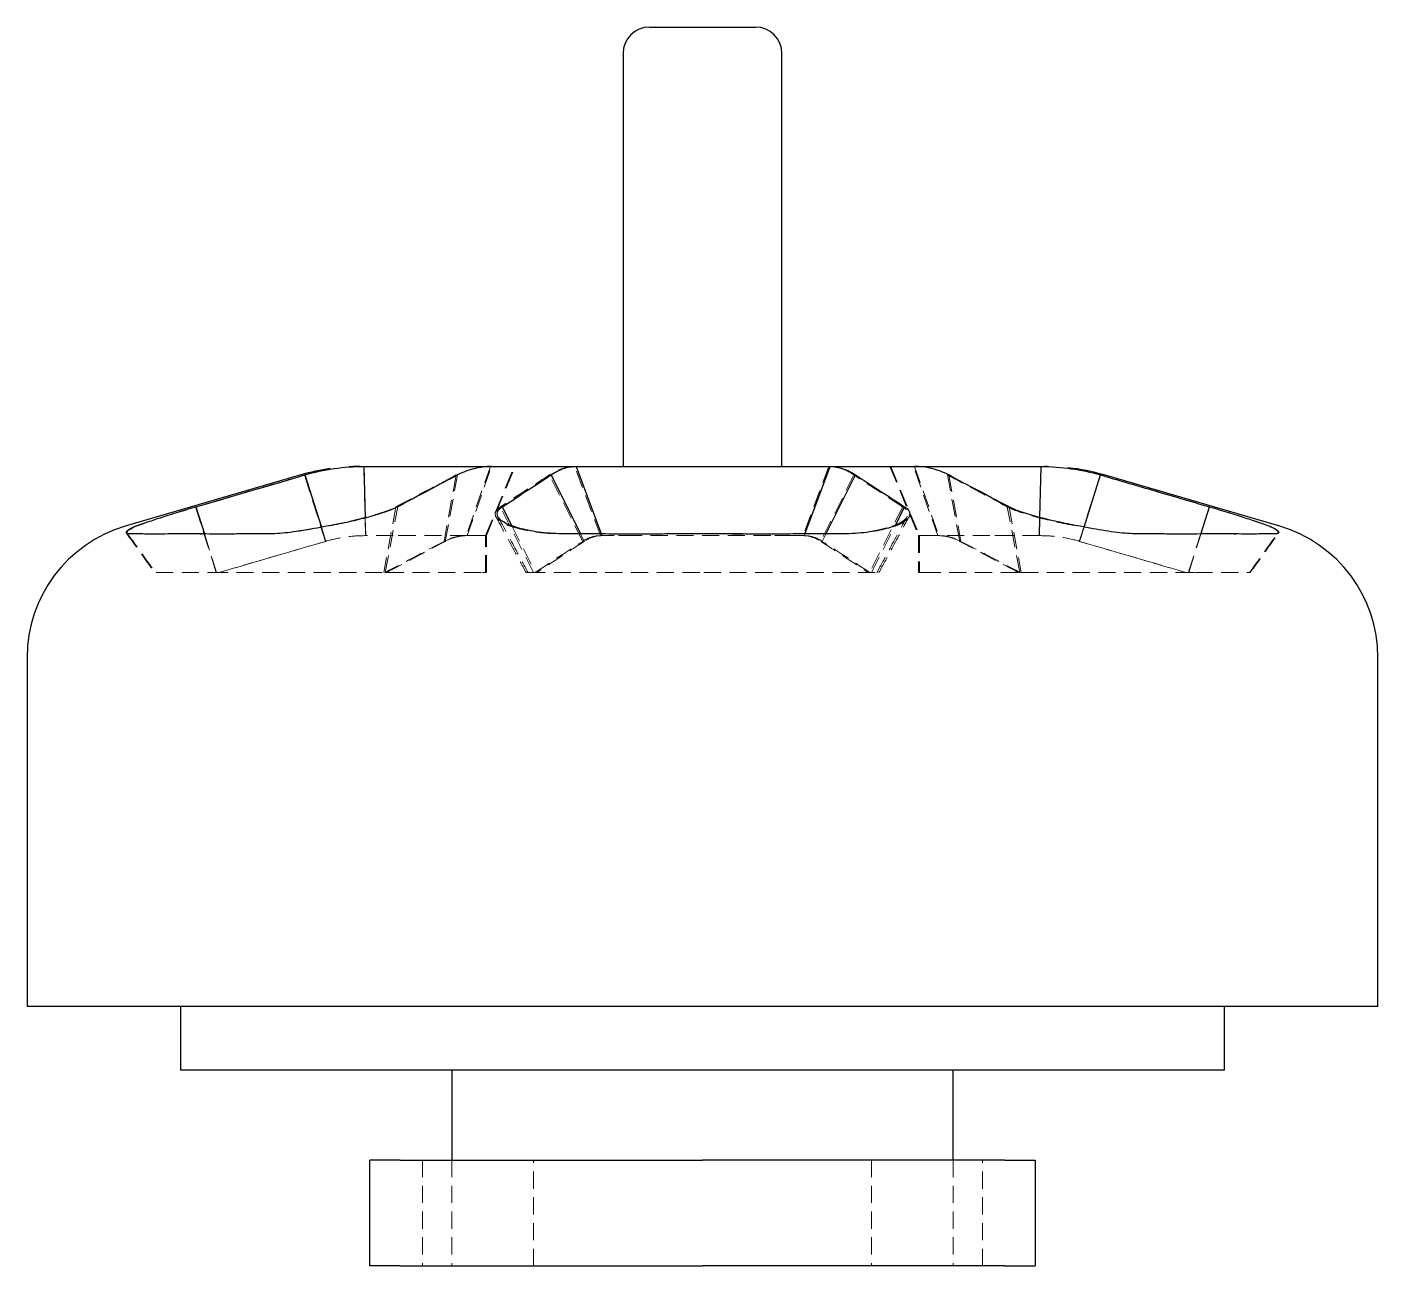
# Model space of a CAD drawing. Header units: millimetres. Extents: x 30 to 273, y 11 to 210.
# Drawn here: x 173 to 273, y 11.2 to 102.8 of the extents above; entities that cross this region are included whole.
import ezdxf

# ---------------------------------------------------------------- set-up
doc = ezdxf.new("R2010")
doc.units = ezdxf.units.MM
doc.linetypes.add('HIDDEN', pattern=[1.905, 1.27, -0.635])

msp = doc.modelspace()

# ---------------------------------------------------------------- linework, layer by layer
at = {"color": 7, "linetype": 'Continuous', "lineweight": 25}
for p, q in [((219.08, 102.83), (226.92, 102.83)), ((217.12, 100.87), (217.12, 70.32)), ((228.88, 70.32), (228.88, 100.87)), ((197.67, 70.32), (197.94, 70.32)), ((197.94, 70.32), (198.04, 66.51)), ((197.94, 70.32), (199.97, 70.32)), ((199.97, 70.32), (203.59, 70.32)), ((203.59, 70.32), (207.38, 70.32)), ((207.38, 70.32), (213.65, 70.32)), ((213.65, 70.32), (215.56, 65.2)), ((213.65, 70.32), (214.55, 70.32)), ((214.55, 70.32), (218.04, 70.32)), ((218.04, 70.32), (228.04, 70.32)), ((228.04, 70.32), (231.54, 70.32)), ((230.58, 65.32), (232.45, 70.32)), ((231.54, 70.32), (232.45, 70.32)), ((232.45, 70.32), (238.7, 70.32)), ((238.7, 70.32), (242.43, 70.32)), ((242.43, 70.32), (246.04, 70.32)), ((246.04, 70.32), (248.07, 70.32)), ((247.98, 66.55), (248.07, 70.32)), ((248.07, 70.32), (248.33, 70.32)), ((248.54, 70.32), (248.33, 70.32)), ((193.28, 69.69), (180.27, 65.89)), ((193.56, 69.69), (194.79, 65.82)), ((211.79, 69.69), (213.97, 65.33)), ((232.14, 65.32), (234.33, 69.69)), ((251.24, 65.84), (252.46, 69.69)), ((265.73, 65.89), (252.72, 69.69)), ((185.49, 67.33), (186.13, 65.33)), ((208.18, 67.33), (208.89, 65.93)), ((237.25, 65.91), (237.96, 67.33)), ((259.89, 65.32), (260.53, 67.33)), ((173, 56.19), (173, 30.36)), ((273, 30.36), (273, 56.19)), ((273, 30.36), (173, 30.36)), ((184.36, 30.36), (184.36, 25.66)), ((261.64, 25.66), (261.64, 30.36)), ((261.64, 25.66), (184.36, 25.66)), ((204.45, 25.66), (204.45, 19.01)), ((241.55, 19.01), (241.55, 25.66)), ((198.36, 19.01), (198.36, 11.17)), ((247.64, 11.17), (247.64, 19.01))]:
    msp.add_line(p, q, dxfattribs=at)
at = {"color": 7, "linetype": 'HIDDEN', "lineweight": 18}
for p, q in [((198.05, 65.2), (197.93, 70.32)), ((207.3, 70.32), (205.51, 65.2)), ((205.59, 65.2), (207.38, 70.32)), ((206.94, 65.2), (209.07, 70.32)), ((207, 65.2), (209.14, 70.32)), ((215.46, 65.2), (213.55, 70.32)), ((232.35, 70.32), (230.44, 65.2)), ((236.86, 70.32), (239, 65.2)), ((236.93, 70.32), (239.06, 65.2)), ((240.41, 65.2), (238.62, 70.32)), ((238.7, 70.32), (240.49, 65.2)), ((248.06, 70.32), (247.92, 65.2)), ((195.09, 64.78), (193.54, 69.69)), ((204.77, 69.69), (203.87, 64.78)), ((203.96, 64.78), (204.87, 69.69)), ((214.13, 64.78), (211.67, 69.69)), ((234.21, 69.69), (231.76, 64.78)), ((242.04, 64.78), (241.13, 69.69)), ((241.23, 69.69), (242.13, 64.78)), ((252.44, 69.69), (250.89, 64.78)), ((187.01, 62.48), (185.47, 67.33)), ((200.31, 67.33), (199.41, 62.48)), ((199.52, 62.48), (200.44, 67.33)), ((210.49, 62.48), (208.04, 67.33)), ((237.82, 67.33), (235.37, 62.48)), ((246.48, 62.48), (245.56, 67.33)), ((245.69, 67.33), (246.59, 62.48)), ((260.51, 67.33), (258.97, 62.48)), ((198.04, 66.51), (198.08, 65.2)), ((247.95, 65.2), (247.98, 66.55)), ((186.13, 65.33), (187.03, 62.48)), ((194.79, 65.82), (195.11, 64.78)), ((198.05, 65.2), (198.08, 65.2)), ((200.11, 65.2), (198.08, 65.2)), ((201.74, 65.2), (200.11, 65.2)), ((205.59, 65.2), (201.74, 65.2)), ((205.59, 65.2), (206.71, 65.2)), ((206.71, 65.2), (207, 65.2)), ((206.94, 62.48), (206.94, 65.2)), ((207, 62.48), (207, 65.2)), ((208.89, 65.93), (210.63, 62.48)), ((213.97, 65.33), (214.24, 64.78)), ((215.46, 65.2), (215.56, 65.2)), ((216.47, 65.2), (215.56, 65.2)), ((218.04, 65.2), (216.47, 65.2)), ((228.05, 65.2), (218.04, 65.2)), ((229.63, 65.2), (228.05, 65.2)), ((230.54, 65.2), (229.63, 65.2)), ((230.54, 65.2), (230.58, 65.32)), ((231.87, 64.78), (232.14, 65.32)), ((235.51, 62.48), (237.25, 65.91)), ((239, 65.2), (239.06, 65.2)), ((239, 65.2), (239, 62.48)), ((239.06, 65.2), (239.36, 65.2)), ((239.06, 65.2), (239.06, 62.48)), ((239.36, 65.2), (240.49, 65.2)), ((244.28, 65.2), (240.49, 65.2)), ((245.92, 65.2), (244.28, 65.2)), ((247.95, 65.2), (245.92, 65.2)), ((250.91, 64.78), (251.24, 65.84)), ((258.99, 62.48), (259.89, 65.32)), ((187.03, 62.48), (186.73, 62.48)), ((199.52, 62.48), (199.62, 62.48)), ((199.62, 62.48), (206.71, 62.48)), ((206.71, 62.48), (207, 62.48)), ((239, 62.48), (239.06, 62.48)), ((239.06, 62.48), (239.36, 62.48)), ((239.36, 62.48), (246.49, 62.48)), ((246.49, 62.48), (246.59, 62.48)), ((202.27, 19.01), (202.27, 11.17)), ((204.45, 19.01), (204.45, 11.17)), ((210.49, 11.17), (210.49, 19.01)), ((235.51, 19.01), (235.51, 11.17)), ((241.55, 19.01), (241.55, 11.17)), ((243.73, 11.17), (243.73, 19.01))]:
    msp.add_line(p, q, dxfattribs=at)
at = {"color": 7, "linetype": 'Continuous', "lineweight": 25, "flags": 128}
msp.add_lwpolyline([(197.67, 70.32), (197.12, 70.31), (196.84, 70.3)], dxfattribs=at)
at = {"color": 7, "linetype": 'HIDDEN', "lineweight": 18, "flags": 128}
for points in [[(187.23, 62.48), (189.62, 63.18), (191.86, 63.84), (195.09, 64.78)], [(199.62, 62.48), (200.94, 63.18), (202.18, 63.84), (203.96, 64.78)], [(210.61, 62.48), (211.68, 63.18), (212.69, 63.84), (214.13, 64.78)], [(235.39, 62.48), (234.32, 63.18), (233.31, 63.84), (231.87, 64.78)], [(246.38, 62.48), (245.06, 63.18), (243.82, 63.84), (242.04, 64.78)], [(258.77, 62.48), (256.38, 63.18), (254.14, 63.84), (250.91, 64.78)]]:
    msp.add_lwpolyline(points, dxfattribs=at)
at = {"color": 7, "linetype": 'Continuous', "lineweight": 25}
for centre, radius, start, end in [((219.08, 100.87), 1.96, 90, 180), ((226.92, 100.87), 1.96, 0, 90), ((197.67, 54.65), 15.67, 98.1801, 106.2869), ((248.33, 54.65), 15.67, 73.7131, 83.5933), ((183.11, 56.19), 10.11, 106.2869, 180), ((262.89, 56.19), 10.11, 0, 73.7131)]:
    msp.add_arc(centre, radius, start, end, dxfattribs=at)
for points, knots in [([(193.56, 69.69), (194.27, 69.9), (194.99, 70.05), (196.46, 70.27), (197.2, 70.32), (197.94, 70.32)], [0, 0, 0, 0, 0.5, 0.5, 1, 1, 1, 1]), ([(207.38, 70.32), (206.95, 70.32), (206.53, 70.26), (205.69, 70.05), (205.27, 69.9), (204.87, 69.69)], [0, 0, 0, 0, 0.5, 0.5, 1, 1, 1, 1]), ([(211.79, 69.69), (212.09, 69.9), (212.4, 70.05), (213.02, 70.27), (213.33, 70.32), (213.65, 70.32)], [0, 0, 0, 0, 0.5, 0.5, 1, 1, 1, 1]), ([(232.45, 70.32), (232.76, 70.32), (233.08, 70.26), (233.71, 70.05), (234.02, 69.9), (234.33, 69.69)], [0, 0, 0, 0, 0.5, 0.5, 1, 1, 1, 1]), ([(241.23, 69.69), (240.82, 69.9), (240.4, 70.05), (239.56, 70.27), (239.13, 70.32), (238.7, 70.32)], [0, 0, 0, 0, 0.5, 0.5, 1, 1, 1, 1]), ([(248.07, 70.32), (248.82, 70.32), (249.56, 70.26), (251.02, 70.05), (251.75, 69.9), (252.46, 69.69)], [0, 0, 0, 0, 0.5, 0.5, 1, 1, 1, 1]), ([(185.49, 67.33), (186.2, 67.54), (187.24, 67.84), (188.4, 68.18), (188.97, 68.35), (189.25, 68.43), (189.37, 68.47), (189.45, 68.49), (189.48, 68.5), (190.96, 68.93), (192.3, 69.32), (193.56, 69.69)], [0, 0, 0, 0, 0.25, 0.375, 0.4375, 0.46875, 0.484375, 0.484375, 0.5, 0.5, 1, 1, 1, 1]), ([(204.87, 69.69), (204.17, 69.32), (202.7, 68.54), (201.22, 67.75), (200.44, 67.33)], [0, 0, 0, 0, 0.4688791, 1, 1, 1, 1]), ([(208.18, 67.33), (208.5, 67.54), (208.96, 67.84), (209.48, 68.18), (209.73, 68.35), (209.86, 68.43), (209.91, 68.47), (209.95, 68.49), (209.96, 68.5), (210.62, 68.93), (211.22, 69.32), (211.79, 69.69)], [0, 0, 0, 0, 0.25, 0.375, 0.4375, 0.46875, 0.484375, 0.484375, 0.5, 0.5, 1, 1, 1, 1]), ([(234.33, 69.69), (234.89, 69.32), (236.11, 68.54), (237.32, 67.75), (237.96, 67.33)], [0, 0, 0, 0, 0.468879, 1, 1, 1, 1]), ([(245.69, 67.33), (245.29, 67.54), (244.72, 67.84), (244.08, 68.18), (243.76, 68.35), (243.61, 68.43), (243.54, 68.47), (243.5, 68.49), (243.48, 68.5), (242.66, 68.93), (241.92, 69.32), (241.23, 69.69)], [0, 0, 0, 0, 0.25, 0.375, 0.4375, 0.46875, 0.484375, 0.484375, 0.5, 0.5, 1, 1, 1, 1]), ([(252.46, 69.69), (253.72, 69.32), (256.41, 68.54), (259.1, 67.75), (260.53, 67.33)], [0, 0, 0, 0, 0.468879, 1, 1, 1, 1]), ([(181.04, 65.89), (181.26, 65.98), (181.53, 66.08), (181.99, 66.24), (182.16, 66.29), (182.5, 66.41), (182.68, 66.47), (183.25, 66.65), (183.65, 66.78), (184.53, 67.05), (185, 67.19), (185.49, 67.33)], [0, 0, 0, 0, 0.25, 0.25, 0.375, 0.375, 0.5, 0.5, 0.75, 0.75, 1, 1, 1, 1]), ([(200.44, 67.33), (200.3, 67.26), (200.14, 67.19), (199.79, 67.05), (199.6, 66.98), (199, 66.78), (198.56, 66.65), (197.63, 66.4), (197.15, 66.29), (196.18, 66.08), (195.68, 65.98), (195.18, 65.89)], [0, 0, 0, 0, 0.125, 0.125, 0.25, 0.25, 0.5, 0.5, 0.75, 0.75, 1, 1, 1, 1]), ([(208.99, 65.89), (208.71, 65.98), (208.49, 66.08), (208.22, 66.24), (208.14, 66.29), (208, 66.41), (207.95, 66.47), (207.82, 66.65), (207.78, 66.78), (207.85, 67.05), (207.96, 67.19), (208.18, 67.33)], [0, 0, 0, 0, 0.25, 0.25, 0.375, 0.375, 0.5, 0.5, 0.75, 0.75, 1, 1, 1, 1]), ([(237.96, 67.33), (238.07, 67.26), (238.16, 67.19), (238.28, 67.05), (238.31, 66.98), (238.37, 66.78), (238.33, 66.65), (238.16, 66.4), (238.03, 66.29), (237.67, 66.08), (237.45, 65.98), (237.18, 65.89)], [0, 0, 0, 0, 0.125, 0.125, 0.25, 0.25, 0.5, 0.5, 0.75, 0.75, 1, 1, 1, 1]), ([(250.95, 65.89), (250.45, 65.98), (249.96, 66.08), (249.23, 66.24), (248.98, 66.29), (248.5, 66.41), (248.27, 66.47), (247.57, 66.65), (247.13, 66.78), (246.32, 67.05), (245.96, 67.19), (245.69, 67.33)], [0, 0, 0, 0, 0.25, 0.25, 0.375, 0.375, 0.5, 0.5, 0.75, 0.75, 1, 1, 1, 1]), ([(260.53, 67.33), (260.77, 67.26), (261.01, 67.19), (261.48, 67.05), (261.71, 66.98), (262.37, 66.78), (262.78, 66.65), (263.53, 66.4), (263.88, 66.29), (264.49, 66.08), (264.77, 65.98), (265, 65.89)], [0, 0, 0, 0, 0.125, 0.125, 0.25, 0.25, 0.5, 0.5, 0.75, 0.75, 1, 1, 1, 1]), ([(184.79, 65.34), (184.47, 65.34), (184.16, 65.34), (183.56, 65.33), (183.27, 65.32), (182.71, 65.31), (182.45, 65.31), (181.98, 65.32), (181.77, 65.32), (181.46, 65.33), (181.35, 65.34), (181.15, 65.34), (181.05, 65.33), (180.74, 65.33), (180.56, 65.33), (180.41, 65.38), (180.39, 65.4), (180.38, 65.47), (180.41, 65.51), (180.5, 65.61), (180.58, 65.66), (180.77, 65.77), (180.89, 65.83), (181.04, 65.89)], [0, 0, 0, 0, 0.125, 0.125, 0.25, 0.25, 0.375, 0.375, 0.5, 0.5, 0.5625, 0.5625, 0.625, 0.625, 0.75, 0.75, 0.8125, 0.8125, 0.875, 0.875, 0.9375, 0.9375, 1, 1, 1, 1]), ([(195.18, 65.89), (194.55, 65.78), (193.94, 65.66), (193.06, 65.52), (192.77, 65.48), (192.23, 65.41), (191.97, 65.38), (191.47, 65.35), (191.23, 65.34), (190.78, 65.33), (190.57, 65.33), (190.15, 65.33), (189.94, 65.34), (189.53, 65.34), (189.32, 65.33), (188.7, 65.33), (188.29, 65.32), (187.51, 65.31), (187.14, 65.31), (186.43, 65.32), (186.09, 65.33), (185.43, 65.34), (185.11, 65.34), (184.79, 65.34)], [0, 0, 0, 0, 0.125, 0.125, 0.1875, 0.1875, 0.25, 0.25, 0.3125, 0.3125, 0.375, 0.375, 0.4375, 0.4375, 0.5, 0.5, 0.625, 0.625, 0.75, 0.75, 0.875, 0.875, 1, 1, 1, 1]), ([(223.09, 65.34), (222.46, 65.34), (221.83, 65.34), (220.58, 65.33), (219.95, 65.32), (218.7, 65.31), (218.08, 65.31), (216.83, 65.32), (216.21, 65.32), (215.29, 65.33), (214.98, 65.34), (214.36, 65.34), (214.05, 65.33), (213.13, 65.33), (212.52, 65.33), (211.63, 65.38), (211.35, 65.4), (210.78, 65.47), (210.52, 65.51), (210.02, 65.61), (209.79, 65.66), (209.36, 65.77), (209.16, 65.83), (208.99, 65.89)], [0, 0, 0, 0, 0.125, 0.125, 0.25, 0.25, 0.375, 0.375, 0.5, 0.5, 0.5625, 0.5625, 0.625, 0.625, 0.75, 0.75, 0.8125, 0.8125, 0.875, 0.875, 0.9375, 0.9375, 1, 1, 1, 1]), ([(237.18, 65.89), (236.83, 65.78), (236.42, 65.66), (235.69, 65.52), (235.43, 65.48), (234.89, 65.41), (234.6, 65.38), (234.02, 65.35), (233.71, 65.34), (233.1, 65.33), (232.79, 65.33), (232.18, 65.33), (231.87, 65.34), (231.25, 65.34), (230.94, 65.33), (230.01, 65.33), (229.39, 65.32), (228.15, 65.31), (227.52, 65.31), (226.26, 65.32), (225.63, 65.33), (224.36, 65.34), (223.72, 65.34), (223.09, 65.34)], [0, 0, 0, 0, 0.125, 0.125, 0.1875, 0.1875, 0.25, 0.25, 0.3125, 0.3125, 0.375, 0.375, 0.4375, 0.4375, 0.5, 0.5, 0.625, 0.625, 0.75, 0.75, 0.875, 0.875, 1, 1, 1, 1]), ([(261.3, 65.34), (260.99, 65.34), (260.67, 65.34), (260.02, 65.33), (259.69, 65.32), (258.99, 65.31), (258.63, 65.31), (257.85, 65.32), (257.45, 65.32), (256.83, 65.33), (256.62, 65.34), (256.21, 65.34), (256.01, 65.33), (255.39, 65.33), (254.96, 65.33), (254.22, 65.38), (253.96, 65.4), (253.4, 65.47), (253.11, 65.51), (252.52, 65.61), (252.21, 65.66), (251.59, 65.77), (251.27, 65.83), (250.95, 65.89)], [0, 0, 0, 0, 0.125, 0.125, 0.25, 0.25, 0.375, 0.375, 0.5, 0.5, 0.5625, 0.5625, 0.625, 0.625, 0.75, 0.75, 0.8125, 0.8125, 0.875, 0.875, 0.9375, 0.9375, 1, 1, 1, 1]), ([(265, 65.89), (265.28, 65.78), (265.48, 65.66), (265.63, 65.52), (265.66, 65.48), (265.66, 65.41), (265.64, 65.38), (265.55, 65.35), (265.48, 65.34), (265.32, 65.33), (265.23, 65.33), (265.03, 65.33), (264.93, 65.34), (264.72, 65.34), (264.62, 65.33), (264.31, 65.33), (264.1, 65.32), (263.64, 65.31), (263.38, 65.31), (262.83, 65.32), (262.53, 65.33), (261.93, 65.34), (261.62, 65.34), (261.3, 65.34)], [0, 0, 0, 0, 0.125, 0.125, 0.1875, 0.1875, 0.25, 0.25, 0.3125, 0.3125, 0.375, 0.375, 0.4375, 0.4375, 0.5, 0.5, 0.625, 0.625, 0.75, 0.75, 0.875, 0.875, 1, 1, 1, 1]), ([(200.61, 19.01), (200.24, 19.01), (199.56, 19.01), (198.83, 19.01), (198.42, 19.01), (198.39, 19.01), (198.38, 19.01)], [0, 0, 0, 0, 0.3217452, 0.5882012, 0.8171217, 1, 1, 1, 1]), ([(245.39, 19.01), (245.76, 19.01), (246.44, 19.01), (247.17, 19.01), (247.58, 19.01), (247.61, 19.01), (247.62, 19.01)], [0, 0, 0, 0, 0.321745, 0.588201, 0.817122, 1, 1, 1, 1]), ([(200.61, 11.17), (200.24, 11.17), (199.56, 11.17), (198.83, 11.17), (198.42, 11.17), (198.39, 11.17), (198.38, 11.17)], [0, 0, 0, 0, 0.321745, 0.588201, 0.817122, 1, 1, 1, 1]), ([(245.39, 11.17), (245.76, 11.17), (246.44, 11.17), (247.17, 11.17), (247.58, 11.17), (247.61, 11.17), (247.62, 11.17)], [0, 0, 0, 0, 0.321745, 0.588201, 0.817122, 1, 1, 1, 1])]:
    msp.add_open_spline(points, degree=3, knots=knots, dxfattribs=at)
at = {"color": 7, "linetype": 'HIDDEN', "lineweight": 18}
for points, knots in [([(213.55, 70.32), (213.24, 70.32), (212.92, 70.26), (212.29, 70.05), (211.98, 69.9), (211.67, 69.69)], [0, 0, 0, 0, 0.5, 0.5, 1, 1, 1, 1]), ([(234.21, 69.69), (233.91, 69.9), (233.6, 70.05), (232.98, 70.27), (232.67, 70.32), (232.35, 70.32)], [0, 0, 0, 0, 0.5, 0.5, 1, 1, 1, 1]), ([(193.54, 69.69), (192.28, 69.32), (189.59, 68.54), (186.9, 67.75), (185.47, 67.33)], [0, 0, 0, 0, 0.468879, 1, 1, 1, 1]), ([(200.31, 67.33), (200.71, 67.54), (201.28, 67.84), (201.92, 68.18), (202.24, 68.35), (202.39, 68.43), (202.46, 68.47), (202.5, 68.49), (202.52, 68.5), (203.34, 68.93), (204.08, 69.32), (204.77, 69.69)], [0, 0, 0, 0, 0.25, 0.375, 0.4375, 0.46875, 0.484375, 0.484375, 0.5, 0.5, 1, 1, 1, 1]), ([(211.67, 69.69), (211.11, 69.32), (209.89, 68.54), (208.68, 67.75), (208.04, 67.33)], [0, 0, 0, 0, 0.468879, 1, 1, 1, 1]), ([(237.82, 67.33), (237.5, 67.54), (237.04, 67.84), (236.52, 68.18), (236.27, 68.35), (236.14, 68.43), (236.09, 68.47), (236.05, 68.49), (236.04, 68.5), (235.38, 68.93), (234.78, 69.32), (234.21, 69.69)], [0, 0, 0, 0, 0.25, 0.375, 0.4375, 0.46875, 0.484375, 0.484375, 0.5, 0.5, 1, 1, 1, 1]), ([(241.13, 69.69), (241.83, 69.32), (243.3, 68.54), (244.78, 67.75), (245.56, 67.33)], [0, 0, 0, 0, 0.468879, 1, 1, 1, 1]), ([(260.51, 67.33), (259.8, 67.54), (258.76, 67.84), (257.6, 68.18), (257.03, 68.35), (256.75, 68.43), (256.63, 68.47), (256.55, 68.49), (256.52, 68.5), (255.04, 68.93), (253.7, 69.32), (252.44, 69.69)], [0, 0, 0, 0, 0.25, 0.375, 0.4375, 0.46875, 0.484375, 0.484375, 0.5, 0.5, 1, 1, 1, 1]), ([(185.47, 67.33), (185.23, 67.26), (184.99, 67.19), (184.52, 67.05), (184.29, 66.98), (183.63, 66.78), (183.22, 66.65), (182.47, 66.4), (182.12, 66.29), (181.51, 66.08), (181.23, 65.98), (181, 65.89)], [0, 0, 0, 0, 0.125, 0.125, 0.25, 0.25, 0.5, 0.5, 0.75, 0.75, 1, 1, 1, 1]), ([(195.05, 65.89), (195.55, 65.98), (196.04, 66.08), (196.77, 66.24), (197.02, 66.29), (197.5, 66.41), (197.73, 66.47), (198.43, 66.65), (198.87, 66.78), (199.68, 67.05), (200.04, 67.19), (200.31, 67.33)], [0, 0, 0, 0, 0.25, 0.25, 0.375, 0.375, 0.5, 0.5, 0.75, 0.75, 1, 1, 1, 1]), ([(208.04, 67.33), (207.93, 67.26), (207.84, 67.19), (207.72, 67.05), (207.69, 66.98), (207.63, 66.78), (207.67, 66.65), (207.84, 66.4), (207.97, 66.29), (208.33, 66.08), (208.55, 65.98), (208.82, 65.89)], [0, 0, 0, 0, 0.125, 0.125, 0.25, 0.25, 0.5, 0.5, 0.75, 0.75, 1, 1, 1, 1]), ([(237.01, 65.89), (237.29, 65.98), (237.51, 66.08), (237.78, 66.24), (237.86, 66.29), (238, 66.41), (238.05, 66.47), (238.18, 66.65), (238.22, 66.78), (238.15, 67.05), (238.04, 67.19), (237.82, 67.33)], [0, 0, 0, 0, 0.25, 0.25, 0.375, 0.375, 0.5, 0.5, 0.75, 0.75, 1, 1, 1, 1]), ([(245.56, 67.33), (245.7, 67.26), (245.86, 67.19), (246.21, 67.05), (246.4, 66.98), (247, 66.78), (247.44, 66.65), (248.37, 66.4), (248.85, 66.29), (249.82, 66.08), (250.32, 65.98), (250.82, 65.89)], [0, 0, 0, 0, 0.125, 0.125, 0.25, 0.25, 0.5, 0.5, 0.75, 0.75, 1, 1, 1, 1]), ([(264.96, 65.89), (264.74, 65.98), (264.47, 66.08), (264.01, 66.24), (263.84, 66.29), (263.5, 66.41), (263.32, 66.47), (262.75, 66.65), (262.35, 66.78), (261.47, 67.05), (261, 67.19), (260.51, 67.33)], [0, 0, 0, 0, 0.25, 0.25, 0.375, 0.375, 0.5, 0.5, 0.75, 0.75, 1, 1, 1, 1]), ([(207.7, 66.62), (208.15, 65.78), (208.9, 64.4), (209.64, 63.02), (209.94, 62.48)], [0, 0, 0, 0, 0.605737, 1, 1, 1, 1]), ([(207.85, 66.63), (208.3, 65.79), (209.05, 64.4), (209.79, 63.02), (210.09, 62.48)], [0, 0, 0, 0, 0.603891, 1, 1, 1, 1]), ([(235.91, 62.48), (236.21, 63.02), (236.95, 64.4), (237.7, 65.79), (238.15, 66.63)], [0, 0, 0, 0, 0.396109, 1, 1, 1, 1]), ([(236.06, 62.48), (236.36, 63.02), (237.1, 64.4), (237.85, 65.78), (238.3, 66.62)], [0, 0, 0, 0, 0.394263, 1, 1, 1, 1]), ([(181, 65.89), (180.87, 65.83), (180.59, 65.7), (180.38, 65.54), (180.31, 65.43), (180.36, 65.41), (180.37, 65.4)], [0, 0, 0, 0, 0.304198, 0.6169914, 0.9212625, 1, 1, 1, 1]), ([(180.36, 65.39), (180.92, 64.61), (181.62, 63.64), (182.32, 62.66), (182.46, 62.47)], [0, 0, 0, 0, 0.800263, 1, 1, 1, 1]), ([(180.41, 65.39), (180.97, 64.61), (181.67, 63.63), (182.37, 62.66), (182.51, 62.46)], [0, 0, 0, 0, 0.795563, 1, 1, 1, 1]), ([(184.7, 65.34), (185.19, 65.33), (185.8, 65.32), (186.52, 65.32), (186.65, 65.32)], [0, 0, 0, 0, 0.820406, 1, 1, 1, 1]), ([(191.08, 65.34), (191.47, 65.36), (192.11, 65.4), (193.19, 65.56), (194.12, 65.72), (194.76, 65.84), (195.05, 65.89)], [0, 0, 0, 0, 0.339355, 0.566699, 0.800803, 1, 1, 1, 1]), ([(198.08, 65.2), (197.57, 65.2), (197.07, 65.17), (196.09, 65.03), (195.6, 64.92), (195.11, 64.78)], [0, 0, 0, 0, 0.0003828143, 0.0003828143, 0.0007656285, 0.0007656285, 0.0007656285, 0.0007656285]), ([(205.51, 65.2), (205.23, 65.2), (204.96, 65.17), (204.41, 65.03), (204.14, 64.92), (203.87, 64.78)], [0, 0, 0, 0, 0.0003828143, 0.0003828143, 0.0007656285, 0.0007656285, 0.0007656285, 0.0007656285]), ([(203.96, 64.78), (204.22, 64.92), (204.49, 65.03), (205.04, 65.17), (205.31, 65.2), (205.59, 65.2)], [0, 0, 0, 0, 0.0003828143, 0.0003828143, 0.0007656285, 0.0007656285, 0.0007656285, 0.0007656285]), ([(208.82, 65.89), (209.02, 65.83), (209.41, 65.71), (210.17, 65.54), (211.04, 65.41), (211.82, 65.35), (212.33, 65.34), (212.51, 65.34)], [0, 0, 0, 0, 0.218566, 0.443309, 0.661928, 0.887128, 1, 1, 1, 1]), ([(214.13, 64.78), (214.35, 64.92), (214.57, 65.03), (215.01, 65.17), (215.24, 65.2), (215.46, 65.2)], [0, 0, 0, 0, 0.0003828143, 0.0003828143, 0.0007656285, 0.0007656285, 0.0007656285, 0.0007656285]), ([(215.56, 65.2), (215.34, 65.2), (215.12, 65.17), (214.68, 65.03), (214.46, 64.92), (214.24, 64.78)], [0, 0, 0, 0, 0.0003828143, 0.0003828143, 0.0007656285, 0.0007656285, 0.0007656285, 0.0007656285]), ([(219.37, 65.32), (219.62, 65.32), (220.8, 65.33), (221.98, 65.34), (222.91, 65.34)], [0, 0, 0, 0, 0.209653, 1, 1, 1, 1]), ([(222.91, 65.34), (223.92, 65.33), (225.17, 65.32), (226.4, 65.32), (226.63, 65.32)], [0, 0, 0, 0, 0.81658, 1, 1, 1, 1]), ([(230.44, 65.2), (230.66, 65.2), (230.88, 65.17), (231.32, 65.03), (231.54, 64.92), (231.76, 64.78)], [0, 0, 0, 0, 0.0003828143, 0.0003828143, 0.0007656285, 0.0007656285, 0.0007656285, 0.0007656285]), ([(231.87, 64.78), (231.65, 64.92), (231.43, 65.03), (230.99, 65.17), (230.76, 65.2), (230.54, 65.2)], [0, 0, 0, 0, 0.0003828143, 0.0003828143, 0.0007656285, 0.0007656285, 0.0007656285, 0.0007656285]), ([(233.49, 65.34), (233.97, 65.36), (234.78, 65.4), (235.76, 65.56), (236.47, 65.72), (236.84, 65.84), (237.01, 65.89)], [0, 0, 0, 0, 0.338796, 0.566333, 0.800634, 1, 1, 1, 1]), ([(242.04, 64.78), (241.78, 64.92), (241.51, 65.03), (240.96, 65.17), (240.69, 65.2), (240.41, 65.2)], [0, 0, 0, 0, 0.0003828143, 0.0003828143, 0.0007656285, 0.0007656285, 0.0007656285, 0.0007656285]), ([(240.49, 65.2), (240.77, 65.2), (241.04, 65.17), (241.59, 65.03), (241.86, 64.92), (242.13, 64.78)], [0, 0, 0, 0, 0.0003828143, 0.0003828143, 0.0007656285, 0.0007656285, 0.0007656285, 0.0007656285]), ([(250.91, 64.78), (250.43, 64.92), (249.94, 65.03), (248.95, 65.17), (248.45, 65.2), (247.95, 65.2)], [0, 0, 0, 0, 0.0003828143, 0.0003828143, 0.0007656285, 0.0007656285, 0.0007656285, 0.0007656285]), ([(261.21, 65.34), (261.73, 65.33), (262.37, 65.32), (262.88, 65.32), (262.98, 65.32)], [0, 0, 0, 0, 0.811072, 1, 1, 1, 1]), ([(263.49, 62.46), (263.63, 62.66), (264.33, 63.63), (265.03, 64.61), (265.59, 65.39)], [0, 0, 0, 0, 0.2044367, 1, 1, 1, 1]), ([(263.54, 62.47), (263.68, 62.66), (264.38, 63.64), (265.08, 64.61), (265.64, 65.39)], [0, 0, 0, 0, 0.1997369, 1, 1, 1, 1]), ([(265.41, 65.34), (265.51, 65.36), (265.66, 65.4), (265.57, 65.56), (265.35, 65.72), (265.08, 65.84), (264.96, 65.89)], [0, 0, 0, 0, 0.337528, 0.565501, 0.800252, 1, 1, 1, 1]), ([(182.55, 62.48), (182.55, 62.48), (182.53, 62.48), (182.92, 62.48), (183.5, 62.48), (184.18, 62.48), (185.33, 62.48), (186.17, 62.48), (186.59, 62.48)], [0, 0, 0, 0, 0.067732, 0.185798, 0.304257, 0.542042, 0.770409, 1, 1, 1, 1]), ([(186.59, 62.48), (186.97, 62.48), (187.35, 62.48), (188.13, 62.48), (188.53, 62.48), (189.19, 62.48), (189.42, 62.48), (189.9, 62.48), (190.14, 62.48), (190.64, 62.48), (190.89, 62.48), (191.39, 62.48), (191.63, 62.48), (192.13, 62.48), (192.38, 62.48), (192.8, 62.48), (192.95, 62.48), (193.26, 62.48), (193.43, 62.48), (193.77, 62.48), (193.94, 62.48), (194.3, 62.48), (194.49, 62.48), (194.86, 62.48), (195.04, 62.48), (195.42, 62.48), (195.61, 62.48), (196.17, 62.48), (196.54, 62.48), (197.26, 62.48), (197.61, 62.48), (198.27, 62.48), (198.58, 62.48), (199, 62.48), (199.13, 62.48), (199.36, 62.48), (199.46, 62.48), (199.52, 62.48)], [0, 0, 0, 0, 0.125, 0.125, 0.25, 0.25, 0.3125, 0.3125, 0.375, 0.375, 0.4375, 0.4375, 0.5, 0.5, 0.5625, 0.5625, 0.59375, 0.59375, 0.625, 0.625, 0.65625, 0.65625, 0.6875, 0.6875, 0.71875, 0.71875, 0.75, 0.75, 0.8125, 0.8125, 0.875, 0.875, 0.9375, 0.9375, 0.96875, 0.96875, 1, 1, 1, 1]), ([(209.94, 62.48), (209.94, 62.48), (209.92, 62.48), (210.01, 62.48), (210.19, 62.48), (210.41, 62.48), (210.49, 62.48)], [0, 0, 0, 0, 0.026405, 0.479758, 0.810113, 1, 1, 1, 1]), ([(210.1, 62.48), (210.1, 62.48), (210.08, 62.48), (210.19, 62.48), (210.44, 62.48), (210.92, 62.48), (211.72, 62.48), (212.92, 62.48), (214.21, 62.48), (215.92, 62.48), (218.02, 62.48), (220.57, 62.48), (222.25, 62.48), (223.09, 62.48)], [0, 0, 0, 0, 0.019904, 0.075941, 0.132657, 0.191078, 0.275156, 0.359563, 0.440671, 0.522048, 0.685398, 0.842278, 1, 1, 1, 1]), ([(223.09, 62.48), (224.12, 62.48), (226.2, 62.48), (229.23, 62.48), (231.46, 62.48), (232.92, 62.48), (233.84, 62.48), (234.77, 62.48), (235.43, 62.48), (235.82, 62.48), (236.03, 62.48), (236.05, 62.48), (236.06, 62.48)], [0, 0, 0, 0, 0.194887, 0.390969, 0.57126, 0.621948, 0.673278, 0.753311, 0.833036, 0.889017, 0.946612, 1, 1, 1, 1]), ([(246.59, 62.48), (246.65, 62.48), (246.75, 62.48), (246.98, 62.48), (247.11, 62.48), (247.39, 62.48), (247.55, 62.48), (247.86, 62.48), (248.02, 62.48), (248.52, 62.48), (248.87, 62.48), (249.59, 62.48), (249.96, 62.48), (250.7, 62.48), (251.08, 62.48), (251.64, 62.48), (251.82, 62.48), (252.18, 62.48), (252.36, 62.48), (252.7, 62.48), (252.86, 62.48), (253.17, 62.48), (253.32, 62.48), (253.74, 62.48), (253.99, 62.48), (254.48, 62.48), (254.73, 62.48), (255.22, 62.48), (255.47, 62.48), (255.96, 62.48), (256.21, 62.48), (256.68, 62.48), (256.91, 62.48), (257.57, 62.48), (257.97, 62.48), (258.74, 62.48), (259.12, 62.48), (259.49, 62.48)], [0, 0, 0, 0, 0.03125, 0.03125, 0.0625, 0.0625, 0.09375, 0.09375, 0.125, 0.125, 0.1875, 0.1875, 0.25, 0.25, 0.3125, 0.3125, 0.34375, 0.34375, 0.375, 0.375, 0.40625, 0.40625, 0.4375, 0.4375, 0.5, 0.5, 0.5625, 0.5625, 0.625, 0.625, 0.6875, 0.6875, 0.75, 0.75, 0.875, 0.875, 1, 1, 1, 1]), ([(259.41, 62.48), (259.4, 62.48), (259.26, 62.48), (259.12, 62.48), (258.99, 62.48)], [0, 0, 0, 0, 0.0632558, 1, 1, 1, 1]), ([(259.49, 62.48), (260.02, 62.48), (261.06, 62.48), (262.26, 62.48), (262.99, 62.48), (263.41, 62.48), (263.57, 62.48), (263.53, 62.48), (263.52, 62.48)], [0, 0, 0, 0, 0.2840002, 0.5697401, 0.8324699, 0.9063348, 0.9811353, 1, 1, 1, 1])]:
    msp.add_open_spline(points, degree=3, knots=knots, dxfattribs=at)
for points in [[(195.11, 64.78), (192.81, 64.11), (190.19, 63.34), (187.25, 62.48)], [(203.87, 64.78), (202.59, 64.11), (201.14, 63.34), (199.51, 62.48)], [(214.24, 64.78), (213.22, 64.11), (212.05, 63.34), (210.75, 62.48)], [(231.76, 64.78), (232.78, 64.11), (233.95, 63.34), (235.25, 62.48)], [(242.13, 64.78), (243.41, 64.11), (244.86, 63.34), (246.49, 62.48)], [(250.89, 64.78), (253.19, 64.11), (255.81, 63.34), (258.75, 62.48)]]:
    msp.add_open_spline(points, degree=3, dxfattribs=at)
at = {"color": 7, "linetype": 'Continuous', "lineweight": 25}
for points in [[(200.61, 19.01), (207.35, 19.01), (209.95, 19.01), (223, 19.01)], [(245.39, 19.01), (238.65, 19.01), (236.05, 19.01), (223, 19.01)], [(200.61, 11.17), (207.35, 11.17), (209.95, 11.17), (223, 11.17)], [(245.39, 11.17), (238.65, 11.17), (236.05, 11.17), (223, 11.17)]]:
    msp.add_open_spline(points, degree=3, dxfattribs=at)

doc.saveas('drawing.dxf')
